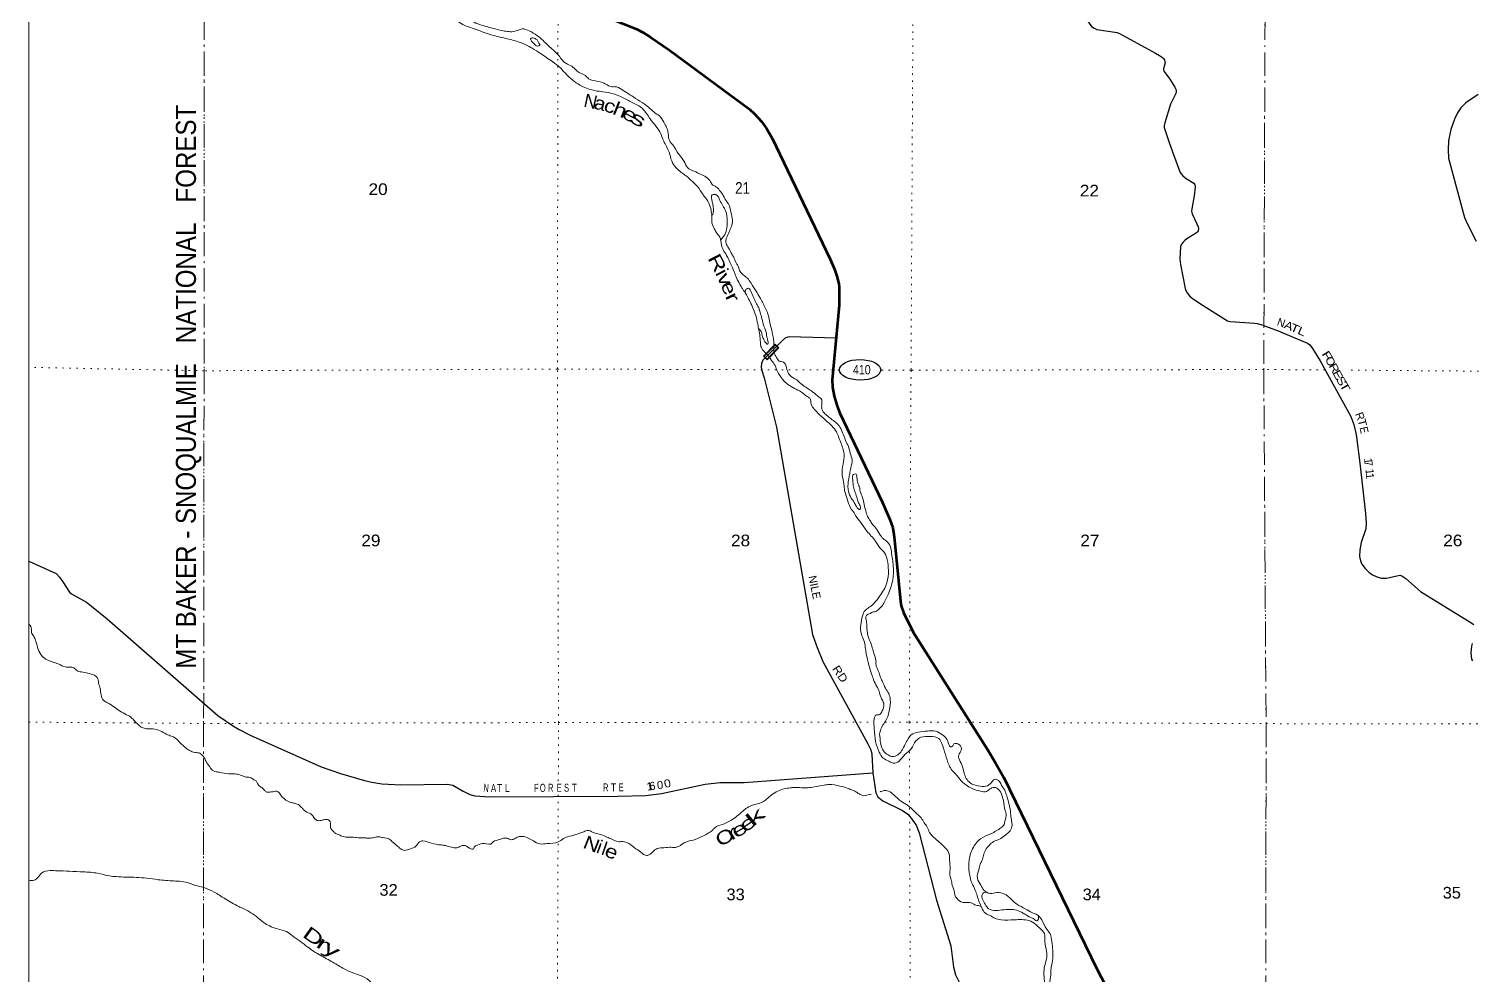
# Model space of a CAD drawing. Header units: feet. Extents: x -6 to 252658, y -374658 to -170635.
# Drawn here: x 0 to 21623, y -245213 to -231042 of the extents above; entities that cross this region are included whole.
import ezdxf
from ezdxf.enums import TextEntityAlignment as Align

# ---------------------------------------------------------------- set-up
doc = ezdxf.new("R2010")
doc.units = ezdxf.units.FT
doc.header["$LTSCALE"] = 70
doc.linetypes.add('DOT_DASHED', pattern=[7.7, 5, -1.2, 0.3, -1.2])
doc.linetypes.add('DOTTED', pattern=[1.5, 0.3, -1.2])
for name, color, linetype, lineweight in [('17', 7, 'Continuous', 25), ('23', 7, 'Continuous', 70), ('29', 7, 'Continuous', 25), ('30', 7, 'Continuous', 13), ('31', 7, 'Continuous', 13), ('39', 7, 'Continuous', 13), ('4', 7, 'Continuous', 13), ('44', 7, 'DOT_DASHED', 13), ('7', 7, 'DOTTED', 13)]:
    doc.layers.add(name, color=color, linetype=linetype, lineweight=lineweight)
doc.layers.add('41', color=7, linetype='Continuous')

msp = doc.modelspace()

# ---------------------------------------------------------------- linework, layer by layer
at = {"layer": '17'}
msp.add_ellipse((12452.76, -236148.18), major_axis=(309.24, -1), ratio=0.500121, dxfattribs=at)
at = {"layer": '23'}
msp.add_lwpolyline([(7466.57, -230394.32), (9096.23, -231041.98), (9205.26, -231096.92), (9315.34, -231166.14), (9596.83, -231358.54), (10795.29, -232246.6), (10873.6, -232314.93), (10975.97, -232430.17), (11049.55, -232532.6), (11137.5, -232678.19), (12004.53, -234488.23), (12071.66, -234640.51), (12111.5, -234759.49), (12132.45, -234864.58), (12138.85, -234902.99), (12142.04, -234960.61), (12138.45, -235179.78), (12034.88, -236297.05), (12041.27, -236409.09), (12063.67, -236543.54), (12108.45, -236693.99), (12149.76, -236798.83), (12790.96, -238134.77), (12899.9, -238389.93), (12941.82, -238513.8), (12964.67, -238649.23), (13056.97, -239610.39), (13068.18, -239680.58), (13103.37, -239783.02), (13250.67, -240076.54), (14364.56, -241835.69), (14485.46, -242044.57), (14606.35, -242255.46), (16001.58, -245120.13), (16122.51, -245349.12)], dxfattribs=at)
at = {"layer": '29'}
for points in [[(15853.29, -230407.15), (15757.85, -230408.2), (15730.68, -230417.93), (15709.52, -230439.11), (15698.94, -230462.05), (15697.9, -230490.77), (15745.11, -230682.11), (15784.46, -230775.25), (15875.14, -230941.92), (15920.24, -231004.64), (15959.04, -231032.87), (16000.39, -231048.67), (16302.89, -231096.39), (16338.66, -231109.11), (16881.27, -231403.18), (16938.14, -231439.79)], [(16938.14, -231439.79), (16984.43, -231469.59), (16995.89, -231481.07), (17012.54, -231505.9), (17019.7, -231540.17), (17022.34, -231551.65), (16999.11, -231638.83), (17001.18, -231661.05), (17009.12, -231681.33), (17096.43, -231793.91), (17170.47, -231915.14), (17184.57, -231946.9), (17187.82, -231969.14), (17188.1, -231983.96), (17182.81, -232008.66), (17122.21, -232128.24), (17106.11, -232168.35), (17017.94, -232450.67), (17009.12, -232491.25), (17011.47, -232518.95), (17089.1, -232758.63), (17242.06, -233183.59), (17261.28, -233214.71), (17289.5, -233241.18), (17341.11, -233280.27), (17452.13, -233354.79), (17469.36, -233377.05), (17472.89, -233385.87), (17474.65, -233412.34), (17459.09, -233544.11), (17448.45, -233598.72)], [(21714.55, -232025.76), (21527.78, -232151.68), (21456, -232223.12), (21404.34, -232299.9), (21358.26, -232392.29), (21302.07, -232550.46), (21271.35, -232720.57), (21261.51, -232855.72), (21270.59, -232976.35), (21508.38, -233865.02), (21557.14, -233975.32), (21683.08, -234221.04)], [(17448.45, -233598.72), (17433.58, -233675.02), (17420.86, -233773.18), (17426.21, -233813.99), (17499.37, -233963.03), (17517.85, -234006.1), (17524.02, -234029.93), (17519.61, -234066.09), (17506.38, -234082.86), (17492.28, -234095.21), (17349.58, -234186.58), (17317.7, -234209.91), (17291.25, -234234.61), (17270.09, -234264.61), (17255.59, -234301.37), (17245.41, -234488.7), (17252.89, -234569.23), (17321.23, -234928.07), (17334.45, -234958.95), (17351.53, -234994.2), (17389.12, -235038.35), (17428.79, -235072.77), (17555.53, -235159.36), (17959.57, -235413.32), (17999.42, -235425.23), (18363.67, -235449.42), (18404.82, -235453.02), (18455.96, -235467.14), (18694.1, -235552.15), (19155.75, -235747.53), (19190.4, -235775.05), (19232.72, -235827.99), (19348.18, -236013.39), (19806.92, -236847.22), (19851.67, -236964.35), (19884.69, -237117.1), (19941.12, -237546.09), (20027.31, -238301.35), (20035.06, -238446.55), (20028.41, -238526.92), (19961.02, -238732.34), (19939.84, -238841.8), (19935.91, -238943.81), (19948.66, -239009.43), (19968.05, -239057.07), (20019.27, -239123.06), (20082.67, -239182.36), (20140.86, -239222.94), (20211.4, -239254.7), (20267.41, -239266.07), (20340.12, -239267.05), (20538.8, -239225.81), (20571.12, -239233.52), (20627.55, -239272.13), (20847.78, -239465.49), (21576.12, -239914.85)], [(12092.74, -235672.93), (11389.92, -235654.49), (11337.28, -235668.35), (11289.58, -235706.85), (10998.71, -236003.61), (10975.44, -236053.24), (10970.5, -236105.95), (10979.97, -236155.96), (11016.73, -236268.74), (11199.4, -237007.9), (11741.7, -240109.51), (11809.06, -240306.88), (11894.58, -240516.35), (12568.54, -241750.97), (12615.73, -241838.89), (12631.67, -241906.05), (12645.1, -242183.99)], [(0, -239013.77), (407.02, -239198.59), (459.05, -239252.1), (510.24, -239325.48), (609.56, -239476.54), (638.92, -239502.66), (728.62, -239551.06), (861.1, -239626.18), (940.53, -239690.04), (1170.8, -239879.37), (2831.56, -241325.52), (3063.69, -241482.62), (3148.21, -241533.64), (3313.81, -241617.57), (4380.36, -242092.94), (4668.24, -242193.57), (5027.97, -242299.45), (5137.3, -242324.15), (5288.93, -242350.78), (5570.63, -242362.87), (6268.67, -242354.85), (6354.03, -242370.03), (6506.56, -242457.58), (6607.96, -242507.67), (6681.93, -242528.08), (6899.27, -242542.19), (8822.46, -242532.22), (9238.86, -242524.18), (9478.74, -242493.55), (10134.72, -242352.39), (10356.43, -242328.88), (10714.52, -242326.89), (12645.1, -242183.99)], [(21576.12, -239914.85), (21650.89, -239960.98)], [(21624.74, -240247.24), (21611.51, -240288.71), (21604.7, -240387.95), (21615.04, -240482.81), (21626.5, -240504.86)], [(12645.1, -242183.99), (12690.83, -242484.08), (12721.54, -242541.17), (12792, -242600.9), (13088.44, -242745.92), (13167.67, -242804.09), (13217.75, -242860.73), (13291.11, -242969.95), (13339.55, -243084.29), (13597.97, -244089.3), (13814.57, -244774.07), (13853.63, -245096.2), (13885.12, -245211.12), (13972.49, -245388.36)]]:
    msp.add_lwpolyline(points, dxfattribs=at)
at = {"layer": '31'}
for p, q in [((11006.32, -235945.8), (11179.87, -235765.86)), ((11179.87, -235765.86), (11233.85, -235817.93))]:
    msp.add_line(p, q, dxfattribs=at)
msp.add_lwpolyline([(11233.85, -235817.93), (11060.3, -235997.87), (11006.32, -235945.8)], dxfattribs=at)
msp.add_lwpolyline([(11017.62, -235945.59), (11180.07, -235777.17), (11222.54, -235818.13), (11060.09, -235986.55)], close=True, dxfattribs=at)
at = {"layer": '39'}
for points in [[(6065.36, -229094.9), (6045.67, -229152.38), (5983.32, -229208.53), (5884.86, -229242.51), (5760.26, -229298.54), (5663.8, -229336.54), (5597.46, -229378.61), (5559.16, -229456.92), (5548.9, -229571.46), (5544.71, -229663.91), (5572.64, -229756.42), (5590.51, -229858.96), (5614.39, -229973.56), (5644.3, -230082.16), (5696.3, -230186.77), (5752.43, -230237.13), (5814.58, -230289.51), (5870.67, -230357.95), (5942.78, -230448.54), (6022.92, -230541.15), (6058.97, -230589.46), (6111, -230680), (6173.1, -230760.52), (6257.26, -230851.13), (6303.43, -230857.25), (6449.84, -230945.97), (6672.54, -231040.87), (6913.33, -231125.76), (7144.13, -231184.5), (7330.77, -231235.11), (7453.16, -231283.59), (7539.41, -231332), (7665.76, -231412.64), (7850.26, -231535.6), (7968.54, -231632.31), (8054.7, -231724.93), (8174.97, -231831.69), (8283.28, -231898.23), (8377.57, -231938.61), (8600.37, -231985.28), (8754.92, -232013.72), (8923.46, -232082.39), (9077.92, -232163.08), (9192.23, -232235.66), (9308.39, -232390.65), (9392.52, -232497.34), (9466.59, -232614.06), (9510.56, -232722.68), (9592.56, -232889.66), (9630.46, -233020.37), (9692.53, -233116.97), (9774.71, -233191.49), (9846.89, -233243.89), (9943.11, -233328.5), (10023.28, -233409.05), (10093.35, -233513.7), (10155.44, -233596.22), (10209.44, -233708.88), (10227.33, -233801.37), (10233.18, -233891.83), (10237.06, -233962.18), (10281.06, -234054.72), (10317.08, -234117.1), (10351.14, -234159.37), (10365.09, -234213.66), (10400.98, -234346.39), (10453.01, -234434.92), (10513.02, -234555.63), (10564.99, -234678.34), (10602.97, -234768.85), (10670.98, -234901.64), (10697.01, -234941.89), (10721.04, -234976.1), (10761.07, -235044.52), (10805.08, -235129.02), (10853.07, -235235.63), (10898.99, -235368.37), (10924.87, -235487.01), (10940.76, -235575.47), (10956.64, -235671.98), (10968.45, -235796.61), (11000.45, -235860.99), (11058.58, -235915.37), (11126.67, -236007.96), (11178.73, -236084.43), (11216.71, -236172.94), (11294.79, -236291.68), (11348.9, -236350.07), (11445.16, -236412.57), (11547.46, -236465.02), (11605.62, -236505.34)], [(6138.39, -229094.9), (6140.06, -229142.52), (6125.9, -229198.76), (6095.66, -229259), (6017.25, -229311.1), (5918.81, -229339.05), (5800.26, -229381.02), (5735.97, -229398.98), (5695.75, -229429.05), (5673.55, -229487.29), (5655.28, -229593.78), (5681.18, -229700.35), (5721.05, -229847.15), (5775.05, -229959.81), (5841.07, -230086.56), (5901.12, -230187.17), (5989.21, -230317.99), (6097.41, -230440.8), (6151.43, -230543.41), (6239.56, -230654.13), (6357.86, -230742.79), (6482.24, -230803.33), (6594.5, -230898.02), (6811.18, -230992.91), (6983.76, -231043.49), (7126.27, -231073.92), (7214.6, -231084.14), (7302.97, -231072.26), (7391.38, -231042.29), (7497.75, -231072.64), (7612.07, -231139.19), (7704.29, -231217.76), (7840.58, -231346.66), (7926.77, -231425.21), (7980.85, -231497.67), (8071.06, -231572.22), (8151.3, -231614.58), (8215.43, -231677.01), (8337.79, -231741.57), (8385.89, -231787.89), (8452.11, -231814.15), (8594.61, -231846.59), (8640.75, -231868.79), (8729.03, -231907.15), (8779.22, -231907.24), (8881.55, -231949.65), (8977.81, -232010.14), (9090.12, -232082.71), (9218.47, -232165.37), (9302.68, -232231.86), (9384.87, -232302.37), (9465.07, -232362.82), (9527.11, -232467.46), (9541.13, -232489.59), (9579.05, -232608.25), (9596.92, -232710.79), (9659.01, -232793.31), (9727.07, -232906), (9789.17, -232982.5), (9827.2, -233044.88), (9887.26, -233137.45), (9971.52, -233173.79), (10057.78, -233218.18), (10148.05, -233262.57), (10214.18, -233333.05), (10248.22, -233381.35), (10294.36, -233405.56), (10348.47, -233459.93), (10402.53, -233538.42), (10454.56, -233628.97), (10488.62, -233671.24), (10510.54, -233757.71), (10538.42, -233876.35), (10532.19, -233982.86), (10499.92, -234059.17), (10461.6, -234149.54), (10445.45, -234191.71), (10447.35, -234250), (10483.35, -234322.43), (10505.35, -234366.69), (10529.36, -234410.95), (10559.39, -234461.26), (10595.37, -234543.73), (10621.39, -234585.99), (10641.37, -234640.3), (10681.4, -234706.7), (10727.51, -234744.98), (10763.6, -234773.19), (10819.67, -234849.67), (10895.74, -234970.42), (10949.78, -235062.98)], [(7563.31, -231262.96), (7549.62, -231243.58), (7529.58, -231223.44), (7517.6, -231191.26), (7541.72, -231177.24), (7595.9, -231193.43), (7625.96, -231225.64), (7647.97, -231265.88), (7655.99, -231273.94), (7641.88, -231298.03), (7605.74, -231297.96), (7563.31, -231262.96)], [(10229.58, -233835.2), (10245.37, -233817.49), (10255.5, -233773.29), (10251.64, -233690.88), (10237.69, -233634.57), (10227.76, -233580.29), (10227.84, -233540.09), (10290.11, -233524.13), (10354.2, -233612.69), (10438.23, -233767.62), (10464.04, -233920.42), (10449.73, -234053.04), (10431.54, -234115.31), (10401.34, -234157.46), (10363.79, -234208.68)], [(10731.07, -234992.05), (10733.08, -234978.14), (10751.23, -234937.97), (10779.37, -234925.97), (10827.43, -234994.4), (10857.41, -235064.8), (10893.41, -235141.25), (10929.42, -235209.66), (10963.36, -235312.22), (10989.27, -235408.75), (11003.22, -235465.05), (11045.16, -235583.72), (11061.05, -235674.19), (11075.01, -235726.48), (11072.92, -235764.66), (11044.84, -235750.53), (11016.81, -235708.27), (10992.82, -235651.95), (10982.85, -235615.75), (10978.88, -235591.63), (10962.88, -235561.45), (10932.15, -235526.93)], [(10949.78, -235062.98), (11027.81, -235209.85), (11063.8, -235290.31), (11113.61, -235489.39), (11143.49, -235616.07), (11161.28, -235760.81), (11159.1, -235849.24), (11171.04, -235909.56), (11211.06, -235979.99), (11241.11, -236016.22), (11305.33, -236034.44), (11335.38, -236068.66), (11365.32, -236165.2), (11403.34, -236231.6), (11503.61, -236300.13), (11589.8, -236374.66), (11724.17, -236463.36), (11814.38, -236537.9), (11844.45, -236562.08), (11870.51, -236584.24), (11880.42, -236656.62), (11880.27, -236730.98), (11902.27, -236779.26), (11952.37, -236827.59), (12018.53, -236881.99), (12086.7, -236934.38), (12138.81, -236984.73), (12182.81, -237075.26), (12224.79, -237171.82), (12234.76, -237208.01), (12278.77, -237294.52), (12304.68, -237397.08), (12334.6, -237497.63), (12314.29, -237618.18), (12298.07, -237702.56), (12285.89, -237770.88), (12271.61, -237885.41), (12279.49, -237963.81), (12321.46, -238070.41), (12363.5, -238132.8), (12397.52, -238195.18), (12427.57, -238231.41), (12449.64, -238239.5), (12453.76, -238187.25), (12423.75, -238126.89), (12403.81, -238056.51), (12371.87, -237959.97), (12351.94, -237881.55), (12344.05, -237809.18), (12340.14, -237752.89), (12346.22, -237724.77), (12366.33, -237708.73), (12394.43, -237712.8), (12406.38, -237761.06), (12420.27, -237847.51), (12448.25, -237919.92), (12450.2, -237948.07), (12484.15, -238042.6), (12508.06, -238141.13), (12531.97, -238237.65), (12557.9, -238326.13), (12595.93, -238392.53), (12629.95, -238448.88), (12690.06, -238519.34), (12750.12, -238611.91), (12800.19, -238676.32), (12852.32, -238716.62), (12898.4, -238772.99), (12916.36, -238827.29), (12926.26, -238901.68), (12942.11, -239014.26), (12950, -239088.64), (12949.71, -239237.37), (12937.5, -239319.75), (12905.16, -239432.24), (12860.78, -239540.68), (12818.45, -239623), (12774.14, -239693.26), (12737.93, -239727.36), (12701.72, -239761.46), (12633.42, -239779.41), (12607.28, -239795.44), (12546.99, -239825.47), (12540.88, -239869.67), (12548.83, -239913.9), (12554.71, -239988.28), (12570.5, -240126.99), (12614.45, -240243.65), (12668.33, -240420.62), (12686.29, -240478.95), (12692.25, -240511.12)], [(11605.62, -236505.34), (11659.75, -236545.64), (11699.86, -236573.86), (11721.77, -236664.34), (11771.82, -236740.82), (11835.94, -236813.3), (11890.06, -236859.63), (11930.15, -236897.9), (12008.33, -236966.39), (12086.46, -237056.98), (12162.42, -237236.01), (12214.3, -237406.95), (12197.94, -237561.68), (12185.59, -237720.43), (12211.42, -237861.17), (12221.28, -237955.66), (12261.2, -238080.35), (12309.13, -238213.09), (12363.2, -238291.58), (12385.21, -238331.82), (12463.32, -238434.48), (12555.44, -238563.29), (12683.66, -238714.28), (12753.73, -238818.93), (12817.86, -238887.39), (12859.82, -238996.01), (12877.59, -239150.8), (12853.13, -239339.68), (12750.35, -239534.44), (12661.79, -239644.81), (12591.39, -239704.96), (12529.06, -239751.07), (12490.75, -239831.39), (12464.39, -239965.99), (12472.16, -240104.69), (12510.12, -240203.25), (12543.88, -240398.27), (12585.72, -240569.19), (12625.62, -240701.92), (12655.57, -240788.4), (12703.57, -240891), (12737.57, -240959.4), (12773.49, -241076.05), (12807.5, -241140.43), (12797.3, -241226.83), (12771.08, -241283.06), (12736.89, -241315.15), (12698.74, -241315.07), (12666.5, -241371.28), (12666.2, -241526.04), (12685.92, -241715.01), (12739.83, -241871.88), (12799.9, -241962.45), (12884.14, -242010.85), (12950.35, -242039.12), (13036.75, -242009.14), (13123.28, -241910.83), (13219.83, -241822.58), (13290.33, -241706.15), (13364.73, -241652.03), (13505.31, -241640.25), (13631.76, -241668.63), (13677.79, -241745.1), (13731.69, -241908), (13785.6, -242068.9), (13831.63, -242147.37), (13899.77, -242217.85), (13947.84, -242280.25), (14046.05, -242370.89), (14134.31, -242419.3), (14258.73, -242457.73), (14345.06, -242461.92), (14411.41, -242417.83), (14481.72, -242403.9), (14555.88, -242470.37), (14599.81, -242599.09), (14625.63, -242747.87), (14641.59, -242798.15), (14623.31, -242908.66), (14603.11, -242970.92), (14548.8, -243019.05), (14398.04, -243103.17), (14257.36, -243171.23), (14192.98, -243235.42), (14102.27, -243416.13), (14081.9, -243568.84), (14093.69, -243703.52), (14131.57, -243842.28), (14179.57, -243942.86), (14207.53, -244023.31), (14235.47, -244113.81)], [(-0.01, -239958.37), (11.05, -239967.63), (27.07, -239991.78), (39.01, -240048.08), (44.94, -240096.33), (62.96, -240124.5), (94.97, -240182.85), (114.92, -240249.22), (150.85, -240361.84), (214.93, -240452.41), (299.17, -240502.82), (375.42, -240529.1), (461.7, -240563.44), (521.88, -240591.7), (612.22, -240599.91), (672.44, -240610.08), (720.56, -240650.37), (786.77, -240672.61), (881.11, -240692.89), (981.45, -240723.24), (1023.55, -240755.48), (1045.48, -240837.93), (1067.41, -240922.38), (1081.29, -241014.87), (1119.28, -241097.34), (1179.44, -241135.65), (1283.73, -241200.17), (1365.95, -241258.62), (1462.22, -241313.07), (1548.46, -241367.51), (1598.55, -241425.89), (1642.65, -241466.18), (1670.71, -241490.35), (1728.89, -241516.59), (1793.13, -241524.76), (1917.6, -241535.05), (2013.9, -241579.46), (2100.16, -241621.84), (2168.38, -241646.09), (2276.62, -241744.79), (2334.75, -241797.16), (2380.87, -241833.43), (2431.02, -241859.65), (2467.13, -241875.8), (2545.42, -241886.01), (2595.56, -241918.26), (2629.61, -241962.55), (2665.61, -242032.96), (2723.69, -242113.47), (2745.72, -242143.66), (2787.85, -242163.84), (2854.09, -242176.03), (2996.61, -242196.41), (3064.88, -242198.55), (3145.18, -242208.76), (3255.54, -242247.17), (3331.82, -242259.38), (3385.96, -242295.66), (3404.02, -242303.73), (3426.03, -242343.98), (3464.1, -242388.27), (3488.16, -242404.39), (3530.25, -242446.68), (3564.34, -242470.87), (3608.51, -242470.96), (3678.8, -242465.06), (3712.95, -242459.1), (3755.06, -242487.32), (3795.11, -242545.69), (3833.2, -242577.92), (3911.42, -242622.29), (3963.6, -242636.46), (4019.8, -242650.64), (4085.96, -242701.02), (4116.01, -242737.25), (4252.38, -242825.96), (4290.43, -242878.29), (4326.54, -242898.46), (4394.82, -242892.56), (4445.04, -242882.61), (4489.2, -242888.73), (4519.18, -242961.14), (4521.09, -243009.38), (4549.13, -243047.63), (4585.21, -243083.87), (4633.35, -243108.09), (4689.53, -243130.31), (4727.66, -243142.44), (4816, -243146.63), (4910.36, -243152.85), (4960.55, -243156.97)], [(12692.25, -240511.12), (12696.12, -240587.5), (12730.1, -240665.95), (12754.05, -240742.37), (12782.04, -240804.73), (12834.03, -240917.39), (12882.07, -240995.86), (12905.99, -241090.38), (12891.64, -241241.09), (12855.25, -241369.65), (12806.91, -241447.94), (12766.6, -241528.25), (12746.37, -241602.58), (12752.29, -241660.87), (12762.14, -241755.36), (12804.12, -241853.92), (12872.27, -241916.36), (12940.5, -241940.61), (13016.85, -241912.63), (13075.19, -241856.47), (13129.6, -241754.07), (13173.93, -241673.76), (13218.22, -241615.56), (13324.72, -241573.57), (13465.31, -241557.76), (13557.68, -241553.92), (13664.01, -241600.36), (13744.2, -241666.84), (13784.18, -241761.39), (13806.21, -241793.59), (13836.34, -241785.61), (13858.5, -241751.48), (13918.74, -241749.59), (13972.81, -241822.05), (13962.7, -241858.21), (13928.41, -241940.55), (13932.38, -241962.66), (13978.37, -242065.26), (14012.27, -242185.92), (14044.25, -242266.37), (14102.34, -242334.82), (14190.62, -242371.17), (14311.07, -242387.49), (14403.51, -242349.48), (14439.74, -242303.33), (14469.9, -242281.28), (14542.13, -242313.58), (14576.14, -242377.96), (14598.17, -242408.15), (14662.11, -242569.07), (14694.01, -242689.72), (14711.84, -242814.37), (14723.71, -242908.85), (14731.62, -242969.17), (14701.35, -243051.51), (14659.1, -243091.62), (14622.9, -243123.71), (14540.47, -243177.82), (14452.05, -243213.82), (14389.7, -243267.96), (14331.32, -243342.21), (14276.8, -243502.89), (14254.62, -243551.09), (14232.37, -243635.46), (14210.03, -243764.04), (14262.04, -243866.65), (14302.07, -243935.06), (14352.2, -243973.35), (14402.36, -243989.53), (14500.78, -243977.66), (14609.17, -243995.96), (14723.46, -244082.61), (14803.64, -244151.11), (14928.01, -244219.69), (15034.32, -244278.18), (15108.54, -244312.49), (15174.66, -244386.99), (15248.69, -244523.81), (15298.76, -244594.25), (15326.64, -244710.88), (15340.45, -244841.54), (15336.13, -245000.31), (15309.76, -245136.93), (15309.63, -245207.28), (15291.28, -245349.94), (15283.04, -245458.46), (15286.85, -245567), (15328.77, -245693.7), (15372.75, -245794.28), (15438.85, -245880.84), (15480.97, -245907.05)], [(4960.55, -243156.97), (5046.89, -243159.15), (5101.1, -243161.26), (5175.41, -243151.36), (5241.7, -243141.44), (5301.91, -243153.62), (5404.27, -243177.94), (5440.35, -243210.17), (5512.52, -243272.61), (5570.65, -243322.98), (5626.83, -243345.19), (5717.24, -243321.25), (5799.64, -243283.23), (5849.96, -243219.01), (5904.2, -243203.04), (6030.64, -243237.46), (6179.18, -243263.88), (6245.42, -243274.06), (6414.03, -243304.53), (6468.29, -243282.53), (6512.48, -243270.56), (6602.76, -243310.94), (6660.97, -243323.11), (6671.06, -243299.01), (6721.32, -243266.95), (6823.77, -243243.04), (6938.23, -243237.23), (6940.25, -243233.21), (7030.69, -243189.18), (7109.05, -243163.2), (7181.33, -243169.37), (7213.43, -243183.51), (7263.64, -243175.56), (7333.99, -243141.54), (7390.22, -243135.62), (7480.53, -243159.91), (7558.76, -243204.28), (7655.05, -243248.69), (7763.49, -243242.87), (7932.21, -243219.09), (8010.61, -243168.99), (8135.19, -243125.02), (8193.46, -243107.05), (8267.8, -243083.08), (8330.09, -243059.08), (8388.34, -243047.14), (8462.58, -243079.44), (8544.86, -243101.71), (8641.17, -243138.08), (8713.4, -243168.37), (8837.8, -243214.84), (8896.04, -243212.94), (8990.36, -243241.27), (9094.62, -243319.86), (9130.72, -243340.03), (9208.91, -243404.49), (9267.11, -243420.69), (9347.53, -243366.58), (9413.89, -243318.47), (9512.3, -243304.6), (9624.76, -243298.79), (9705.08, -243298.95), (9819.66, -243230.84), (9972.35, -243184.91), (10052.73, -243152.91), (10177.35, -243088.84), (10241.69, -243042.74), (10275.9, -243006.63), (10404.52, -242950.61), (10563.31, -242866.51), (10649.78, -242798.34), (10706.09, -242750.21), (10782.5, -242694.09), (10933.2, -242642.13), (11005.54, -242614.13), (11128.22, -242513.88), (11222.7, -242457.79), (11315.13, -242423.8), (11405.52, -242409.91), (11479.83, -242402.02), (11610.33, -242410.32), (11696.68, -242404.46), (11797.11, -242388.57), (11915.62, -242368.71), (11987.92, -242358.8), (12150.52, -242383.24), (12258.89, -242411.59), (12323.1, -242437.85), (12389.31, -242466.11), (12437.43, -242500.38), (12505.65, -242526.64)], [(12505.65, -242526.64), (12600.06, -242508.74), (12618.57, -242504.42)], [(12755.95, -242466.77), (12766.81, -242462.84), (12833.1, -242448.9), (12923.39, -242483.24), (12983.52, -242537.63), (13087.77, -242622.25), (13190.06, -242686.76), (13282.25, -242777.39), (13368.44, -242857.95), (13414.48, -242930.4), (13458.53, -242996.81), (13494.51, -243077.28), (13576.67, -243167.88), (13656.85, -243238.38), (13714.98, -243292.76), (13779.07, -243377.3), (13794.93, -243481.85), (13800.66, -243634.61), (13798.49, -243717.01), (13818.44, -243785.38), (13834.35, -243865.81), (13854.33, -243920.11), (13870.26, -243986.47), (13880.22, -244028.7), (13906.25, -244066.94), (13984.46, -244121.36), (14042.68, -244123.48), (14139.03, -244141.76), (14207.25, -244170.03), (14217.29, -244170.05), (14261.44, -244182.2), (14265.71, -244182.99)], [(-0.04, -243789.67), (41.84, -243798.49), (80, -243790.52), (130.26, -243758.47), (190.64, -243686.23), (321.23, -243648.3), (421.63, -243650.51), (610.36, -243656.91), (813.14, -243667.36), (1029.96, -243687.88), (1206.59, -243728.42), (1306.96, -243738.67), (1457.55, -243745), (1610.15, -243749.32), (1766.74, -243761.68), (1935.37, -243784.12), (2168.25, -243802.67), (2401.11, -243835.29), (2483.38, -243865.6), (2637.92, -243906.1), (2776.35, -243968.68), (2938.8, -244069.49), (3143.39, -244184.45), (3297.85, -244261.13), (3408.14, -244337.72), (3540.47, -244440.49), (3723.04, -244521.24), (3859.5, -244561.7), (3947.73, -244624.18), (4066.04, -244706.82), (4180.32, -244795.48), (4362.82, -244914.42), (4555.38, -245021.32), (4723.86, -245120.14), (4854.26, -245178.68), (4966.63, -245217.09), (5097, -245293.72), (5183.14, -245398.4), (5219.12, -245486.9), (5301.24, -245591.58), (5435.55, -245710.42), (5565.9, -245795.09), (5710.32, -245873.76), (5796.6, -245904.08), (5963.04, -246020.98), (6057.2, -246131.71), (6181.47, -246250.53), (6287.74, -246327.12), (6446.2, -246415.86), (6602.61, -246522.69), (6779.17, -246599.42), (6929.72, -246619.81), (7018.03, -246640.08), (7387.54, -246618.7), (7582.28, -246635.16), (7656.55, -246649.38), (7871.25, -246726.17), (8023.72, -246796.82), (8220.38, -246859.51), (8350.85, -246881.88), (8467.24, -246920.29), (8573.58, -246962.71), (8673.9, -247001.09), (8864.6, -247029.61), (9121.54, -247070.31), (9322.3, -247090.8), (9593.49, -247029.03), (9669.86, -246997.02), (9862.67, -246971.27), (9953.16, -246901.11), (10029.51, -246877.14), (10236.37, -246857.45), (10505.45, -246847.93), (10639.95, -246868.29), (10792.55, -246868.59), (10840.78, -246848.59), (10973.33, -246834.78), (11125.92, -246843.12), (11282.51, -246857.49), (11457.12, -246900.04), (11722.1, -246936.74), (11836.57, -246930.94), (12171.86, -246947.68), (12537.31, -246946.39), (12680.04, -246860.24), (12826.78, -246778.13), (13025.72, -246702.14), (13116.13, -246674.18), (13312.98, -246638.39), (13431.58, -246568.28), (13473.79, -246544.24)], [(14235.47, -244113.81), (14277.45, -244206.35), (14331.51, -244286.85), (14411.76, -244327.2), (14471.93, -244361.49), (14566.26, -244385.79), (14767.05, -244384.18), (14881.51, -244382.39), (14983.89, -244394.65), (15084.17, -244455.15), (15160.34, -244525.64), (15216.44, -244592.08), (15220.22, -244710.67), (15248.05, -244857.44), (15245.82, -244974.01), (15213.45, -245098.56), (15209.17, -245239.24), (15218.97, -245361.86), (15228.71, -245518.65), (15234.49, -245645.28), (15272.37, -245788.05), (15326.33, -245916.79), (15376.37, -246001.3), (15460.45, -246132.11), (15500.33, -246278.91), (15532.13, -246451.82), (15537.9, -246580.46), (15547.73, -246689.01), (15573.72, -246749.36), (15611.84, -246765.51), (15670.06, -246769.65), (15704.12, -246807.9), (15758.12, -246922.57), (15774.06, -246988.93), (15795.94, -247095.49), (15873.86, -247298.64), (15915.75, -247441.43), (15939.63, -247552.01), (15921.42, -247624.33), (15967.43, -247716.88), (16097.65, -247867.87), (16262, -248028.99), (16490.61, -248184.19), (16713.31, -248279.1), (16871.85, -248323.62), (17046.51, -248338.04), (17191.09, -248338.32), (17267.34, -248360.58), (17379.7, -248409.04), (17447.95, -248419.22), (17510.12, -248457.53), (17600.33, -248536.09), (17668.46, -248606.57), (17726.47, -248725.27), (17762.45, -248805.73), (17778.44, -248847.97), (17860.53, -248970.73), (17972.76, -249079.49), (18082.97, -249200.3), (18163.12, -249284.87), (18255.27, -249397.6), (18343.39, -249516.36), (18511.68, -249717.67), (18635.82, -249896.79), (18743.93, -250063.83), (18845.91, -250289.13), (18968, -250494.38), (19102.15, -250693.62), (19200.26, -250836.51), (19288.42, -250935.17), (19456.72, -251126.43), (19578.89, -251293.49), (19642.86, -251440.34), (19696.77, -251597.21), (19722.55, -251768.1), (19712.11, -251975.1), (19699.69, -252168.02), (19703.38, -252336.86), (19717.1, -252511.74), (19732.89, -252652.46), (19776.96, -252706.81), (19887.23, -252797.47), (19947.37, -252849.85), (20019.59, -252880.14), (20077.73, -252930.5), (20111.74, -252992.87), (20129.66, -253073.3), (20103.36, -253177.76), (20060.98, -253284.2), (20002.56, -253386.59), (19954.25, -253448.8)], [(14343.35, -243968.59), (14340.16, -243969.31), (14303.99, -243983.3), (14277.81, -244023.45), (14297.75, -244095.84), (14337.76, -244170.29), (14377.83, -244218.6), (14488.21, -244246.96), (14608.72, -244233.13), (14717.15, -244229.32), (14823.54, -244249.63), (14919.82, -244298.05), (15006.07, -244348.47), (15062.24, -244374.71), (15104.36, -244400.92), (15124.48, -244376.84), (15122.93, -244322.72)]]:
    msp.add_spline(points, degree=3, dxfattribs=at)
at = {"layer": '4'}
msp.add_lwpolyline([(0, -183308.59), (31331.08, -183287.03), (62662.1, -183222.4), (93993, -183114.66), (125323.73, -182963.82), (156654.22, -182769.89), (187984.4, -182532.85), (219314.24, -182252.73), (250643.68, -181929.51), (252658.04, -364975.08), (221076.83, -365300.9), (189495.2, -365583.27), (157911.89, -365844.7), (126330.92, -366017.71), (94748.41, -366169.75), (63165.7, -366278.36), (31582.88, -366343.53), (0, -366365.25)], close=True, dxfattribs=at)
at = {"layer": '44'}
for points in [[(2632.17, -229095.58), (2624.86, -230854.03), (2624.69, -236162.08), (2618.55, -241443.98), (2612.4, -246731.91), (2062.22, -246734.85), (0, -246728.1)], [(13230.35, -229091.89), (13244.9, -230870.9), (18519.83, -230855.14), (18501.63, -236143.05), (18535.61, -241447.14), (18531.51, -246712.97), (23358.62, -246720.45), (23840.55, -246709.34), (28665.68, -246702.75), (29113.44, -246707.65), (29168.28, -242205.67), (29159.68, -241457.98), (29172.28, -236990.09), (29171.95, -236119.82), (29116.12, -231734.19), (29105.78, -230849.83), (29101.26, -229077.16)]]:
    msp.add_lwpolyline(points, dxfattribs=at)
at = {"layer": '7'}
for p, q in [((22035.2, -236170.02), (19729.42, -236152.42)), ((13192.16, -241869.39), (13210.4, -246728.63)), ((7913.4, -246732.29), (7931.18, -242496.26))]:
    msp.add_line(p, q, dxfattribs=at)
for points in [[(2632.17, -229095.58), (2624.86, -230854.03), (2624.69, -236162.08), (2618.55, -241443.98), (2612.4, -246731.91)], [(7931.97, -242306.75), (7935.65, -241430.32), (7917.71, -236136.31), (7927.88, -230848.38), (7901.07, -229094.36)], [(13230.35, -229091.89), (13244.9, -230870.9), (13216.67, -236154.77), (13190.48, -241422.56), (13191.32, -241645.66)], [(18531.51, -246712.97), (18535.61, -241447.14), (18501.63, -236143.05), (18519.83, -230855.14), (18517.29, -229088.21)], [(12140.64, -236151.02), (7917.71, -236136.31), (2624.69, -236162.08), (0, -236110.64)], [(19419.56, -236150.06), (18501.63, -236143.05), (13216.67, -236154.77), (12767.06, -236153.2)], [(0, -241424.74), (2618.55, -241443.98), (7935.65, -241430.32), (12664.77, -241423.34)], [(12829.35, -241423.09), (13190.48, -241422.56), (18535.61, -241447.14), (23846.64, -241453.57), (29159.68, -241457.98)]]:
    msp.add_lwpolyline(points, dxfattribs=at)

# ---------------------------------------------------------------- texts
at = {"layer": '17', "width": 0.85}
msp.add_text('410', height=140, dxfattribs=at).set_placement((12478.81, -236216.49), align=Align.CENTER)
at = {"layer": '30'}
for s, rotation, p in [('N', 340.355, (18742.78, -235498.24)), ('R', 290.91, (19888.34, -236864.22)), ('1', 277.494, (20008.27, -237519.88)), ('1', 276.51, (20029.18, -237680.06)), ('1', 276.51, (20033.79, -237745.19)), ('NILE', 281.713, (11714.09, -239417.06)), ('1', 7.277, (9308.76, -242444.69)), ('6', 7.277, (9349.09, -242439.54))]:
    msp.add_text(s, height=120, rotation=rotation, dxfattribs=at).set_placement(p, align=Align.CENTER)
for s, rotation, width, p in [('A', 337.061, 1.2, (18853.67, -235543.27)), ('T', 337.061, 1.35, (18944.84, -235582.26)), ('L', 337.061, 1.3, (19048.88, -235626.29)), ('F', 301.913, 1.5, (19402.95, -235969.58)), ('O', 298.818, 1.15, (19448.21, -236049.99)), ('R', 298.818, 1.2, (19504.26, -236151.86)), ('E', 298.818, 1.3, (19559.17, -236251.67)), ('S', 298.818, 1.3, (19611.57, -236343.4)), ('T', 298.818, 1.5, (19664.32, -236431.57)), ('T', 284.198, 1.15, (19919.72, -236952.95)), ('E', 282.198, 0.95, (19946.51, -237063.34)), ('7', 276.51, 0.9, (20012.85, -237557.34)), ('RD', 303.854, 1.15, (12105.03, -240736.29)), ('N', 356.285, 0.7, (6846.88, -242467.49)), ('A', 0.297, 0.75, (6961.56, -242472)), ('T', 0.297, 0.8, (7055.03, -242471.38)), ('L', 0.297, 0.75, (7168.01, -242470.8)), ('F', 0.297, 0.7, (7603.33, -242468.54)), ('O', 0.297, 0.65, (7699.13, -242467.95)), ('R', 0.297, 0.65, (7818.93, -242467.34)), ('E', 0.297, 0.7, (7946.96, -242466.76)), ('S', 0.297, 0.7, (8055.68, -242466.2)), ('T', 0.297, 0.8, (8172.42, -242465.59)), ('R', 0.297, 0.65, (8643.18, -242463.14)), ('T', 0.297, 0.8, (8759.46, -242462.55)), ('E', 1.106, 0.7, (8875.12, -242461.19)), ('0', 7.277, 1.05, (9464.43, -242424.81)), ('0', 12.144, 1.15, (9579.3, -242400.31))]:
    msp.add_text(s, height=120, rotation=rotation, dxfattribs=dict(at, width=width)).set_placement(p, align=Align.CENTER)
at = {"layer": '41'}
for s, rotation, p in [('N', 347.573, (8395.62, -232224.19)), ('i', 339.951, (8517.97, -243384.63)), ('l', 341.038, (8591.96, -243413.53))]:
    msp.add_text(s, height=200, rotation=rotation, dxfattribs=at).set_placement(p, align=Align.CENTER)
for s, rotation, width, p in [('a', 346.33, 1.15, (8534.76, -232252.93)), ('c', 343.763, 1.25, (8678.57, -232292.63)), ('h', 337.931, 1.35, (8822.04, -232348.48)), ('e', 331.745, 1.45, (8958.6, -232410.97)), ('s', 332.425, 1.65, (9083.96, -232479.19)), ('R', 297.45, 1.4, (10225.52, -234593.87)), ('i', 297.486, 1.2, (10295.04, -234731.29)), ('v', 292.755, 1.35, (10339.16, -234829.95)), ('e', 293.876, 1.3, (10397.13, -234962.36)), ('r', 295.831, 1.5, (10454.57, -235102.24)), ('k', 40.045, 2.05, (10945.52, -242917.12)), ('C', 31.27, 1.35, (10470, -243233.94)), ('r', 30.56, 1.65, (10586.16, -243165.92)), ('e', 29.945, 1.5, (10689.17, -243113.45)), ('e', 34.328, 1.6, (10822.56, -243019.9)), ('N', 338.607, 1.2, (8395.25, -243343.73)), ('e', 338.392, 1.25, (8694.52, -243456.68)), ('D', 324.232, 1.55, (4206.08, -244715.6)), ('r', 325.433, 1.8, (4351.62, -244822.77)), ('y', 325.684, 1.75, (4483.1, -244906.41))]:
    msp.add_text(s, height=200, rotation=rotation, dxfattribs=dict(at, width=width)).set_placement(p, align=Align.CENTER)
at = {"layer": '44', "width": 0.9}
msp.add_text('MT BAKER - SNOQUALMIE   NATIONAL   FOREST', height=300, rotation=89.991, dxfattribs=at).set_placement((2502.02, -240623.9))
at = {"layer": '7'}
for s, width, p in [('20', 1.1, (5088.91, -233529.9)), ('21', 0.85, (10581.69, -233511.37)), ('22', 1.1, (15745.33, -233551.53)), ('29', 1.1, (4980.82, -238790.93)), ('28', 1.1, (10519.88, -238790.93)), ('27', 1.1, (15753.1, -238790.93)), ('26', 1.1, (21190.22, -238790.93)), ('32', 1.05, (5252.68, -244024.16)), ('35', 1.05, (21181.56, -244066.85)), ('33', 1.05, (10451.92, -244092.12)), ('34', 1.05, (15787.09, -244092.12))]:
    msp.add_text(s, height=175, dxfattribs=dict(at, width=width)).set_placement(p)

doc.saveas('drawing.dxf')
